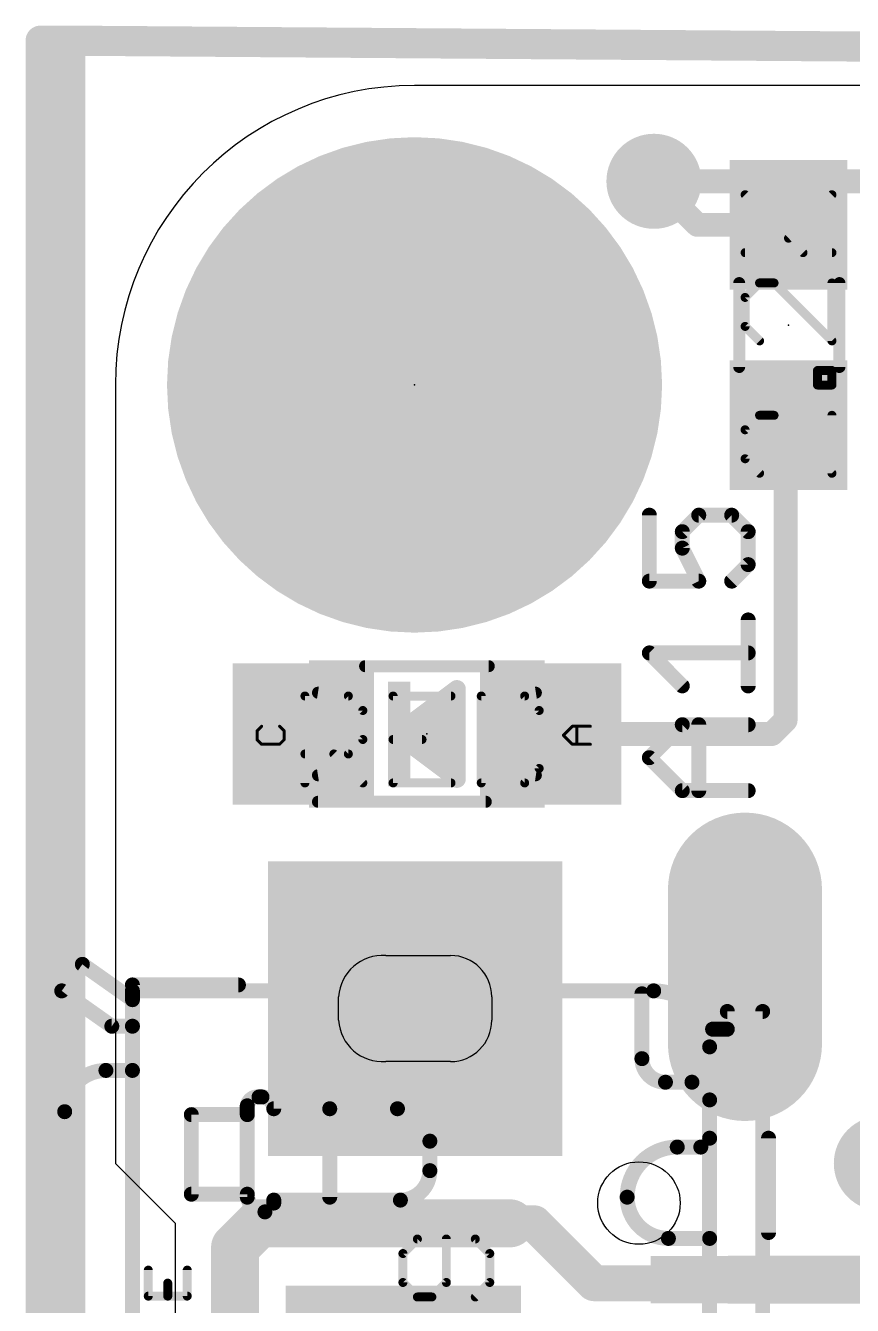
# Model space of a CAD drawing. Extents: x -0.8 to 51.2, y -0.4 to 23.4.
# Drawn here: x -0.76 to 6.26, y 12.51 to 23.37 of the extents above; entities that cross this region are included whole.
import ezdxf

# ---------------------------------------------------------------- set-up
doc = ezdxf.new("R2010")
doc.units = 0
for name, color, linetype in [('1', 12, 'CONTINUOUS'), ('16', 132, 'CONTINUOUS'), ('17', 110, 'CONTINUOUS'), ('18', 110, 'CONTINUOUS'), ('20', 53, 'CONTINUOUS'), ('21', 40, 'CONTINUOUS'), ('23', 40, 'CONTINUOUS'), ('27', 53, 'CONTINUOUS'), ('41', 12, 'CONTINUOUS'), ('42', 132, 'CONTINUOUS'), ('51', 253, 'CONTINUOUS')]:
    doc.layers.add(name, color=color, linetype=linetype)

# ---------------------------------------------------------------- blocks, each defined once
blk = doc.blocks.new('RECT')
blk.add_solid([(-0.5, -0.5), (0.5, -0.5), (-0.5, 0.5), (0.5, 0.5)])
blk = doc.blocks.new('ROUNDP')
at = {"const_width": 0.5}
blk.add_lwpolyline([(0, -0.25, 1), (0, 0.25, 1), (0, -0.25)], format="xyb", dxfattribs=at)
blk = doc.blocks.new('OFFSETP100')
at = {"const_width": 1}
blk.add_lwpolyline([(0, 0), (1, 0)], dxfattribs=at)
at = {"const_width": 0.5}
for points in [[(0, 0.25, 1), (0, -0.25)], [(1, -0.25, 1), (1, 0.25)]]:
    blk.add_lwpolyline(points, format="xyb", dxfattribs=at)
blk = doc.blocks.new('SQUAREP')
blk.add_solid([(-0.5, -0.5), (0.5, -0.5), (-0.5, 0.5), (0.5, 0.5)])
blk = doc.blocks.new('ROUNDV')
at = {"const_width": 0.5}
blk.add_lwpolyline([(0, -0.25, 1), (0, 0.25, 1), (0, -0.25)], format="xyb", dxfattribs=at)

msp = doc.modelspace()

# ---------------------------------------------------------------- linework, layer by layer
at = {"layer": '1'}
for points, const_width in [([(-0.381, 23.241), (-0.381, -0.254)], 0.254), ([(50.927, 22.86), (-0.381, 23.241)], 0.254), ([(4.9412, 21.678), (4.572, 22.0472)], 0.2032), ([(5.715, 21.678), (4.9412, 21.678)], 0.2032), ([(5.6896, 19.9526), (5.715, 19.978)], 0.2032), ([(5.6896, 17.4752), (5.6896, 19.9526)], 0.2032), ([(5.5734, 17.359), (5.6896, 17.4752)], 0.2032), ([(3.695, 17.359), (5.5734, 17.359)], 0.2032), ([(1.016, 13.0048), (1.2192, 13.208)], 0.4064), ([(1.2192, 13.208), (3.3528, 13.208)], 0.4064), ([(3.3528, 13.208), (3.556, 13.208)], 0.3048), ([(3.556, 13.208), (4.064, 12.7)], 0.3048), ([(1.016, 9.4488), (1.016, 13.0048)], 0.4064), ([(5.22, 12.73), (6.604, 12.73)], 0.4064), ([(4.064, 12.7), (5.19, 12.7)], 0.3048), ([(5.19, 12.7), (5.22, 12.73)], 0.3048)]:
    msp.add_lwpolyline(points, dxfattribs=dict(at, const_width=const_width))
for points, const_width in [([(-0.3175, 23.241, 1), (-0.4445, 23.241)], 0.127), ([(-0.3805, 23.3045, 1), (-0.3815, 23.1775)], 0.127), ([(4.6079, 22.0831, 1), (4.5361, 22.0113)], 0.1016), ([(4.9412, 21.7288, 1), (4.9412, 21.6272)], 0.1016), ([(4.9053, 21.6421, 1), (4.9771, 21.7139)], 0.1016), ([(5.715, 21.6272, 1), (5.715, 21.7288)], 0.1016), ([(5.7404, 19.9526, 1), (5.6388, 19.9526)], 0.1016), ([(5.6537, 19.9885, 1), (5.7255, 19.9167)], 0.1016), ([(5.7509, 19.9421, 1), (5.6791, 20.0139)], 0.1016), ([(5.6388, 17.4752, 1), (5.7404, 17.4752)], 0.1016), ([(5.7255, 17.4393, 1), (5.6537, 17.5111)], 0.1016), ([(3.695, 17.4098, 1), (3.695, 17.3082)], 0.1016), ([(5.5375, 17.3949, 1), (5.6093, 17.3231)], 0.1016), ([(5.5734, 17.3082, 1), (5.5734, 17.4098)], 0.1016), ([(1.2192, 13.3096, 1), (1.2192, 13.1064)], 0.2032), ([(1.291, 13.1362, 1), (1.1474, 13.2798)], 0.2032), ([(3.3528, 13.2842, 1), (3.3528, 13.1318)], 0.1524), ([(3.3528, 13.1064, 1), (3.3528, 13.3096)], 0.2032), ([(3.6099, 13.2619, 1), (3.5021, 13.1541)], 0.1524), ([(3.556, 13.1318, 1), (3.556, 13.2842)], 0.1524), ([(1.1176, 13.0048, 1), (0.9144, 13.0048)], 0.2032), ([(0.9442, 13.0766, 1), (1.0878, 12.933)], 0.2032), ([(5.22, 12.8316, 1), (5.22, 12.6284)], 0.2032), ([(4.064, 12.7762, 1), (4.064, 12.6238)], 0.1524), ([(4.0101, 12.6461, 1), (4.1179, 12.7539)], 0.1524), ([(5.1361, 12.7539, 1), (5.2439, 12.6461)], 0.1524), ([(5.2739, 12.6761, 1), (5.1661, 12.7839)], 0.1524), ([(5.19, 12.6238, 1), (5.19, 12.7762)], 0.1524)]:
    msp.add_lwpolyline(points, format="xyb", dxfattribs=dict(at, const_width=const_width))
at = {"layer": '16'}
for points, const_width in [([(-0.635, 0.381), (-0.635, 23.241)], 0.254), ([(-0.635, 23.241), (50.927, 22.86)], 0.254), ([(4.572, 22.0472), (11.684, 22.0472)], 0.2032)]:
    msp.add_lwpolyline(points, dxfattribs=dict(at, const_width=const_width))
for points, const_width in [([(-0.5715, 23.241, 1), (-0.6985, 23.241)], 0.127), ([(-0.6345, 23.3045, 1), (-0.6355, 23.1775)], 0.127), ([(4.572, 22.098, 1), (4.572, 21.9964)], 0.1016)]:
    msp.add_lwpolyline(points, format="xyb", dxfattribs=dict(at, const_width=const_width))
at = {"layer": '20'}
for p, q in [((48.26, 22.86), (2.54, 22.86)), ((0, 20.32), (0, 13.716)), ((2.295, 15.48), (2.845, 15.48)), ((1.895, 14.93), (1.895, 15.13)), ((3.195, 15.13), (3.195, 14.93)), ((2.845, 14.58), (2.295, 14.58)), ((0, 13.716), (0.508, 13.208)), ((0.508, 13.208), (0.508, 9.652))]:
    msp.add_line(p, q, dxfattribs=at)
msp.add_circle((4.445, 13.38), 0.35, dxfattribs=at)
for centre, radius, start, end in [((2.54, 20.32), 2.54, 90, 180), ((2.27, 15.105), 0.3758, 86.1859, 176.1859), ((2.845, 15.13), 0.35, 0, 90), ((2.27, 14.955), 0.3758, 183.8141, 273.8141), ((2.845, 14.93), 0.35, 270, 0)]:
    msp.add_arc(centre, radius, start, end, dxfattribs=at)
at = {"layer": '21'}
for points, const_width in [([(2.54, 18.32, 1), (2.54, 22.32, 1), (2.54, 18.32)], 0.2032), ([(4.5649, 19.2151, 1), (4.5014, 19.2151)], 0.0635), ([(4.9526, 19.2468, 1), (4.9526, 19.1833)], 0.0635), ([(4.9751, 19.1926, 1), (4.9302, 19.2375)], 0.0635), ([(5.2547, 19.2375, 1), (5.2098, 19.1926)], 0.0635), ([(5.2323, 19.1833, 1), (5.2323, 19.2468)], 0.0635), ([(4.8446, 19.0752, 1), (4.7811, 19.0752)], 0.0635), ([(4.7904, 19.0977, 1), (4.8353, 19.0528)], 0.0635), ([(5.4039, 19.0752, 1), (5.3404, 19.0752)], 0.0635), ([(5.3496, 19.0528, 1), (5.3946, 19.0977)], 0.0635), ([(4.8412, 18.9496, 1), (4.7844, 18.9212)], 0.0635), ([(4.7811, 18.9354, 1), (4.8446, 18.9354)], 0.0635), ([(5.3404, 18.7956, 1), (5.4039, 18.7956)], 0.0635), ([(5.3946, 18.7731, 1), (5.3496, 18.8181)], 0.0635), ([(4.5332, 18.6875, 1), (4.5332, 18.624)], 0.0635), ([(4.5014, 18.6558, 1), (4.5649, 18.6558)], 0.0635), ([(4.9242, 18.6416, 1), (4.981, 18.67)], 0.0635), ([(4.9526, 18.624, 1), (4.9526, 18.6875)], 0.0635), ([(5.2098, 18.6782, 1), (5.2547, 18.6333)], 0.0635), ([(5.4039, 18.3263, 1), (5.3404, 18.3263)], 0.0635), ([(4.5556, 18.0691, 1), (4.5107, 18.0242)], 0.0635), ([(4.5332, 18.0784, 1), (4.5332, 18.0149)], 0.0635), ([(5.3721, 18.0149, 1), (5.3721, 18.0784)], 0.0635), ([(2.9371, 17.74, 1), (2.8609, 17.74)], 0.0762), ([(2.9219, 17.7095, 1), (2.8761, 17.7705)], 0.0762), ([(4.7904, 17.7446, 1), (4.8353, 17.7895)], 0.0635), ([(2.8169, 17.7165, 1), (2.8169, 17.6403)], 0.0762), ([(2.899, 17.6403, 1), (2.899, 17.7165)], 0.0762), ([(5.3404, 17.767, 1), (5.4039, 17.767)], 0.0635), ([(2.6137, 17.5641, 1), (2.6137, 17.4879)], 0.0762), ([(2.899, 17.4879, 1), (2.899, 17.5641)], 0.0762), ([(4.8128, 17.4693, 1), (4.8128, 17.4058)], 0.0635), ([(4.8353, 17.4151, 1), (4.7904, 17.46)], 0.0635), ([(4.9844, 17.4376, 1), (4.9209, 17.4376)], 0.0635), ([(5.3721, 17.4058, 1), (5.3721, 17.4693)], 0.0635), ([(2.4139, 17.3895, 1), (2.3681, 17.3285)], 0.0762), ([(2.3681, 17.3895, 1), (2.4139, 17.3285)], 0.0762), ([(2.4105, 17.4117, 1), (2.4105, 17.3355)], 0.0762), ([(2.899, 17.3355, 1), (2.899, 17.4117)], 0.0762), ([(2.5747, 17.2593, 1), (2.5747, 17.1831)], 0.0762), ([(2.899, 17.1831, 1), (2.899, 17.2593)], 0.0762), ([(4.5556, 17.1804, 1), (4.5107, 17.1355)], 0.0635), ([(4.5107, 17.1804, 1), (4.5556, 17.1355)], 0.0635), ([(2.7779, 17.1069, 1), (2.7779, 17.0307)], 0.0762), ([(2.8761, 16.9475, 1), (2.9219, 17.0085)], 0.0762), ([(2.899, 17.0307, 1), (2.899, 17.1069)], 0.0762), ([(2.8609, 16.978, 1), (2.9371, 16.978)], 0.0762), ([(4.8128, 16.91, 1), (4.8128, 16.8466)], 0.0635), ([(5.3721, 16.8466, 1), (5.3721, 16.91)], 0.0635), ([(4.7904, 16.8558, 1), (4.8353, 16.9008)], 0.0635), ([(4.9209, 16.8783, 1), (4.9844, 16.8783)], 0.0635), ([(0.145, 15.2618, 1), (0.145, 15.1982)], 0.0635), ([(0.1768, 15.23, 1), (0.1133, 15.23)], 0.0635), ([(1.045, 15.1982, 1), (1.045, 15.2618)], 0.0635), ([(5.5767, 13.93, 1), (5.5133, 13.93)], 0.0635), ([(5.5133, 13.13, 1), (5.5767, 13.13)], 0.0635)]:
    msp.add_lwpolyline(points, format="xyb", dxfattribs=dict(at, const_width=const_width))
for points, const_width in [([(4.5332, 19.2151), (4.5332, 18.6558)], 0.127), ([(4.8128, 19.0752), (4.9526, 19.2151)], 0.127), ([(4.9526, 19.2151), (5.2323, 19.2151)], 0.127), ([(5.2323, 19.2151), (5.3721, 19.0752)], 0.127), ([(4.8128, 18.9354), (4.8128, 19.0752)], 0.127), ([(5.3721, 19.0752), (5.3721, 18.7956)], 0.127), ([(4.9526, 18.6558), (4.8128, 18.9354)], 0.127), ([(5.3721, 18.7956), (5.2323, 18.6558)], 0.127), ([(4.5332, 18.6558), (4.9526, 18.6558)], 0.127), ([(5.3721, 17.767), (5.3721, 18.3263)], 0.127), ([(4.8128, 17.767), (4.5332, 18.0467)], 0.127), ([(4.5332, 18.0467), (5.3721, 18.0467)], 0.127), ([(2.899, 17.74), (2.391, 17.359)], 0.1524), ([(2.899, 16.978), (2.899, 17.74)], 0.1524), ([(2.8169, 17.6784), (2.899, 17.6784)], 0.1524), ([(2.6137, 17.526), (2.899, 17.526)], 0.1524), ([(4.5332, 17.1579), (4.8128, 17.4376)], 0.127), ([(4.8128, 17.4376), (5.3721, 17.4376)], 0.127), ([(4.9526, 16.8783), (4.9526, 17.4376)], 0.127), ([(2.391, 17.359), (2.899, 16.978)], 0.1524), ([(2.4105, 17.3736), (2.899, 17.3736)], 0.1524), ([(2.5747, 17.2212), (2.899, 17.2212)], 0.1524), ([(4.8128, 16.8783), (4.5332, 17.1579)], 0.127), ([(2.7779, 17.0688), (2.899, 17.0688)], 0.1524), ([(5.3721, 16.8783), (4.8128, 16.8783)], 0.127), ([(1.045, 15.23), (0.145, 15.23)], 0.127), ([(0.145, 15.23), (0.145, 7.63)], 0.127), ([(5.545, 13.93), (5.545, 13.13)], 0.127)]:
    msp.add_lwpolyline(points, dxfattribs=dict(at, const_width=const_width))
at = {"layer": '23'}
for p in [(5.715, 20.828), (2.54, 20.32), (2.645, 17.359)]:
    msp.add_point(p, dxfattribs=at)
at = {"layer": '27', "const_width": 0.0762}
for points in [[(5.8376, 21.4417), (5.3461, 21.9332)], [(5.7147, 21.5646), (6.0833, 21.9332)], [(5.3461, 21.4417), (6.0833, 21.4417)], [(5.4689, 21.1848), (5.3461, 21.0619)], [(5.5918, 21.1848), (5.4689, 21.1848)], [(6.0833, 20.6933), (5.5918, 21.1848)], [(6.0833, 21.1848), (6.0833, 20.6933)], [(5.3461, 21.0619), (5.3461, 20.8162)], [(5.3461, 20.8162), (5.4689, 20.6933)], [(5.9604, 20.3191), (5.9604, 20.442)], [(5.9604, 20.442), (6.0833, 20.442)], [(6.0833, 20.442), (6.0833, 20.3191)], [(6.0833, 20.3191), (5.9604, 20.3191)], [(5.4689, 20.0622), (5.3461, 19.9393)], [(5.5918, 20.0622), (5.4689, 20.0622)], [(6.0833, 19.5707), (5.5918, 20.0622)], [(6.0833, 20.0622), (6.0833, 19.5707)], [(5.3461, 19.9393), (5.3461, 19.6936)], [(5.3461, 19.6936), (5.4689, 19.5707)], [(1.6095, 16.9437), (1.6095, 17.6809)], [(1.6095, 17.6809), (1.9781, 17.6809)], [(1.9781, 17.6809), (2.101, 17.5581)], [(2.8494, 17.6809), (2.3579, 17.6809)], [(2.3579, 17.6809), (2.3579, 16.9437)], [(3.1063, 17.6809), (3.1063, 16.9437)], [(3.4749, 17.6809), (3.1063, 17.6809)], [(3.5978, 17.5581), (3.4749, 17.6809)], [(2.101, 17.5581), (2.101, 17.3123)], [(3.5978, 17.0666), (3.5978, 17.5581)], [(2.101, 17.3123), (1.9781, 17.1894)], [(2.3579, 17.3123), (2.6037, 17.3123)], [(1.9781, 17.1894), (1.6095, 17.1894)], [(1.8552, 17.1894), (2.101, 16.9437)], [(3.4749, 16.9437), (3.5978, 17.0666)], [(2.3579, 16.9437), (2.8494, 16.9437)], [(3.1063, 16.9437), (3.4749, 16.9437)], [(2.5641, 13.0748), (2.4413, 12.9519)], [(3.0556, 13.0748), (2.5641, 13.0748)], [(2.8099, 12.7062), (2.8099, 13.0748)], [(3.1785, 12.9519), (3.0556, 13.0748)], [(2.4413, 12.9519), (2.4413, 12.7062)], [(3.1785, 12.7062), (3.1785, 12.9519)], [(2.4413, 12.7062), (2.5641, 12.5833)], [(2.687, 12.5833), (2.8099, 12.7062)], [(3.0556, 12.5833), (3.1785, 12.7062)], [(2.5641, 12.5833), (2.687, 12.5833)]]:
    msp.add_lwpolyline(points, dxfattribs=at)
at = {"layer": '27', "const_width": 0.0381}
for points in [[(5.3595, 21.9467, 1), (5.3326, 21.9198)], [(6.0968, 21.9198, 1), (6.0698, 21.9467)], [(5.7012, 21.5781, 1), (5.7282, 21.5511)], [(5.3461, 21.4608, 1), (5.3461, 21.4227)], [(5.8241, 21.4283, 1), (5.851, 21.4552)], [(6.0833, 21.4227, 1), (6.0833, 21.4608)], [(5.4689, 21.2039, 1), (5.4689, 21.1658)], [(5.4824, 21.1713, 1), (5.4555, 21.1983)], [(5.6053, 21.1983, 1), (5.5783, 21.1713)], [(5.5918, 21.1658, 1), (5.5918, 21.2039)], [(6.1024, 21.1848, 1), (6.0643, 21.1848)], [(5.3651, 21.0619, 1), (5.327, 21.0619)], [(5.3326, 21.0754, 1), (5.3595, 21.0485)], [(5.3595, 20.8297, 1), (5.3326, 20.8027)], [(5.327, 20.8162, 1), (5.3651, 20.8162)], [(5.4555, 20.6799, 1), (5.4824, 20.7068)], [(6.0643, 20.6933, 1), (6.1024, 20.6933)], [(6.0698, 20.6799, 1), (6.0968, 20.7068)], [(5.9795, 20.442, 1), (5.9414, 20.442)], [(5.9604, 20.461, 1), (5.9604, 20.4229)], [(6.1024, 20.442, 1), (6.0643, 20.442)], [(6.0833, 20.4229, 1), (6.0833, 20.461)], [(5.9604, 20.3382, 1), (5.9604, 20.3001)], [(5.9414, 20.3191, 1), (5.9795, 20.3191)], [(6.0643, 20.3191, 1), (6.1024, 20.3191)], [(6.0833, 20.3001, 1), (6.0833, 20.3382)], [(5.4689, 20.0812, 1), (5.4689, 20.0431)], [(5.4824, 20.0487, 1), (5.4555, 20.0757)], [(5.6053, 20.0757, 1), (5.5783, 20.0487)], [(5.5918, 20.0431, 1), (5.5918, 20.0812)], [(6.1024, 20.0622, 1), (6.0643, 20.0622)], [(5.3651, 19.9393, 1), (5.327, 19.9393)], [(5.3326, 19.9528, 1), (5.3595, 19.9258)], [(5.327, 19.6936, 1), (5.3651, 19.6936)], [(5.3595, 19.707, 1), (5.3326, 19.6801)], [(5.4555, 19.5572, 1), (5.4824, 19.5842)], [(6.0643, 19.5707, 1), (6.1024, 19.5707)], [(6.0698, 19.5572, 1), (6.0968, 19.5842)], [(1.6095, 17.7, 1), (1.6095, 17.6619)], [(1.6286, 17.6809, 1), (1.5905, 17.6809)], [(1.9916, 17.6944, 1), (1.9646, 17.6675)], [(1.9781, 17.6619, 1), (1.9781, 17.7)], [(2.3579, 17.7, 1), (2.3579, 17.6619)], [(2.377, 17.6809, 1), (2.3389, 17.6809)], [(2.8494, 17.6619, 1), (2.8494, 17.7)], [(3.1254, 17.6809, 1), (3.0873, 17.6809)], [(3.1063, 17.7, 1), (3.1063, 17.6619)], [(3.4884, 17.6944, 1), (3.4615, 17.6675)], [(3.4749, 17.6619, 1), (3.4749, 17.7)], [(2.12, 17.5581, 1), (2.0819, 17.5581)], [(2.0875, 17.5446, 1), (2.1145, 17.5715)], [(3.6169, 17.5581, 1), (3.5788, 17.5581)], [(3.5843, 17.5446, 1), (3.6113, 17.5715)], [(2.0819, 17.3123, 1), (2.12, 17.3123)], [(2.1145, 17.2988, 1), (2.0875, 17.3258)], [(2.3579, 17.3314, 1), (2.3579, 17.2933)], [(2.6037, 17.2933, 1), (2.6037, 17.3314)], [(1.6095, 17.2085, 1), (1.6095, 17.1704)], [(1.8687, 17.2029, 1), (1.8418, 17.176)], [(1.9646, 17.2029, 1), (1.9916, 17.176)], [(1.9781, 17.1704, 1), (1.9781, 17.2085)], [(3.5788, 17.0666, 1), (3.6169, 17.0666)], [(3.6113, 17.0531, 1), (3.5843, 17.08)], [(1.5905, 16.9437, 1), (1.6286, 16.9437)], [(2.0875, 16.9302, 1), (2.1145, 16.9572)], [(2.3579, 16.9627, 1), (2.3579, 16.9246)], [(2.3389, 16.9437, 1), (2.377, 16.9437)], [(2.8494, 16.9246, 1), (2.8494, 16.9627)], [(3.1063, 16.9627, 1), (3.1063, 16.9246)], [(3.0873, 16.9437, 1), (3.1254, 16.9437)], [(3.4615, 16.9572, 1), (3.4884, 16.9302)], [(3.4749, 16.9246, 1), (3.4749, 16.9627)], [(2.5641, 13.0938, 1), (2.5641, 13.0557)], [(2.5776, 13.0613, 1), (2.5507, 13.0882)], [(2.8289, 13.0748, 1), (2.7908, 13.0748)], [(3.0691, 13.0882, 1), (3.0422, 13.0613)], [(3.0556, 13.0557, 1), (3.0556, 13.0938)], [(2.4278, 12.9654, 1), (2.4547, 12.9384)], [(2.4603, 12.9519, 1), (2.4222, 12.9519)], [(3.1976, 12.9519, 1), (3.1595, 12.9519)], [(3.165, 12.9384, 1), (3.192, 12.9654)], [(2.4547, 12.7196, 1), (2.4278, 12.6927)], [(2.4222, 12.7062, 1), (2.4603, 12.7062)], [(2.7908, 12.7062, 1), (2.8289, 12.7062)], [(2.8234, 12.6927, 1), (2.7964, 12.7196)], [(3.1595, 12.7062, 1), (3.1976, 12.7062)], [(3.192, 12.6927, 1), (3.165, 12.7196)], [(2.5641, 12.6023, 1), (2.5641, 12.5642)], [(2.5507, 12.5698, 1), (2.5776, 12.5968)], [(2.6735, 12.5968, 1), (2.7005, 12.5698)], [(2.687, 12.5642, 1), (2.687, 12.6023)], [(3.0422, 12.5968, 1), (3.0691, 12.5698)]]:
    msp.add_lwpolyline(points, format="xyb", dxfattribs=at)
at = {"layer": '41', "const_width": 2.032}
msp.add_lwpolyline([(2.54, 19.32, 1), (2.54, 21.32, 1), (2.54, 19.32)], format="xyb", dxfattribs=at)
at = {"layer": '42', "const_width": 2.032}
msp.add_lwpolyline([(2.54, 19.32, 1), (2.54, 21.32, 1), (2.54, 19.32)], format="xyb", dxfattribs=at)
at = {"layer": '51'}
for points, const_width in [([(5.296, 21.184), (5.296, 20.472)], 0.1016), ([(6.147, 21.184), (6.147, 20.472)], 0.1016), ([(2.12, 17.934), (3.17, 17.934)], 0.1016), ([(1.2416, 17.4242), (1.2035, 17.3861)], 0.0254), ([(1.2035, 17.3861), (1.2035, 17.3098)], 0.0254), ([(1.4323, 17.3861), (1.3942, 17.4242)], 0.0254), ([(1.4323, 17.3098), (1.4323, 17.3861)], 0.0254), ([(3.8035, 17.348), (3.8798, 17.4242)], 0.0254), ([(3.8798, 17.4242), (4.0323, 17.4242)], 0.0254), ([(3.9179, 17.2717), (3.9179, 17.4242)], 0.0254), ([(1.2035, 17.3098), (1.2416, 17.2717)], 0.0254), ([(1.2416, 17.2717), (1.3942, 17.2717)], 0.0254), ([(1.3942, 17.2717), (1.4323, 17.3098)], 0.0254), ([(3.8798, 17.2717), (3.8035, 17.348)], 0.0254), ([(4.0323, 17.2717), (3.8798, 17.2717)], 0.0254), ([(3.145, 16.784), (1.72, 16.784)], 0.1016), ([(-0.28, 15.405), (-0.455, 15.18)], 0.127), ([(-0.28, 15.405), (0.145, 15.105)], 0.127), ([(-0.455, 15.18), (-0.03, 14.88)], 0.127), ([(4.57, 15.18), (0.145, 15.18)], 0.127), ([(0.145, 15.18), (0.145, 15.105)], 0.127), ([(4.47, 15.155), (4.47, 14.605)], 0.127), ([(0.145, 15.105), (0.145, 14.88)], 0.127), ([(5.195, 14.855), (5.195, 15.005)], 0.127), ([(5.195, 15.005), (5.495, 15.005)], 0.127), ([(5.495, 15.005), (5.495, 11.905)], 0.127), ([(-0.03, 14.88), (0.145, 14.88)], 0.127), ([(0.145, 14.88), (0.145, 14.505)], 0.127), ([(5.07, 14.855), (5.195, 14.855)], 0.127), ([(5.045, 14.255), (5.045, 14.705)], 0.127), ([(0.145, 14.505), (-0.08, 14.505)], 0.127), ([(0.145, 14.505), (0.145, 8.33)], 0.127), ([(4.67, 14.405), (4.895, 14.405)], 0.127), ([(1.22, 14.28), (1.245, 14.28)], 0.127), ([(1.12, 14.13), (1.12, 14.205)], 0.127), ([(1.345, 14.18), (1.82, 14.18)], 0.127), ([(1.82, 14.18), (2.395, 14.18)], 0.127), ([(1.82, 14.18), (1.82, 13.43)], 0.127), ([(5.045, 14.255), (5.045, 13.93)], 0.127), ([(-0.43, 14.155), (-0.43, 8.655)], 0.127), ([(0.645, 13.455), (0.645, 14.13)], 0.127), ([(0.645, 14.13), (1.12, 14.13)], 0.127), ([(1.12, 14.13), (1.12, 13.43)], 0.127), ([(2.67, 13.905), (2.67, 13.655)], 0.127), ([(4.97, 13.855), (4.77, 13.855)], 0.127), ([(5.045, 13.08), (5.045, 13.93)], 0.127), ([(1.12, 13.455), (0.645, 13.455)], 0.127), ([(2.42, 13.405), (1.345, 13.405)], 0.127), ([(1.345, 13.405), (1.345, 13.38)], 0.127), ([(4.695, 13.08), (5.045, 13.08)], 0.127), ([(5.045, 11.905), (5.045, 13.08)], 0.127), ([(0.2796, 12.811), (0.2796, 12.5907)], 0.0762), ([(0.6101, 12.5907), (0.6101, 12.811)], 0.0762), ([(0.4449, 12.5907), (0.4449, 12.7009)], 0.0762), ([(0.2796, 12.5907), (0.6101, 12.5907)], 0.0762)]:
    msp.add_lwpolyline(points, dxfattribs=dict(at, const_width=const_width))
for points, const_width in [([(5.3214, 21.184, 1), (5.2706, 21.184)], 0.0508), ([(6.1724, 21.184, 1), (6.1216, 21.184)], 0.0508), ([(5.2706, 20.472, 1), (5.3214, 20.472)], 0.0508), ([(6.1216, 20.472, 1), (6.1724, 20.472)], 0.0508), ([(2.12, 17.9594, 1), (2.12, 17.9086)], 0.0508), ([(3.17, 17.9086, 1), (3.17, 17.9594)], 0.0508), ([(1.72, 17.009, 0.8571), (1.72, 17.709)], 0.1016), ([(1.7239, 17.7341, 1), (1.7161, 17.6839)], 0.0508), ([(3.57, 17.709, 0.8571), (3.57, 17.009)], 0.1016), ([(3.5739, 17.6839, 1), (3.5661, 17.7341)], 0.0508), ([(1.2099, 17.3861, 1), (1.1972, 17.3861)], 0.0127), ([(1.199, 17.3906, 1), (1.208, 17.3816)], 0.0127), ([(1.2461, 17.4197, 1), (1.2371, 17.4287)], 0.0127), ([(1.3987, 17.4287, 1), (1.3897, 17.4197)], 0.0127), ([(1.4387, 17.3861, 1), (1.426, 17.3861)], 0.0127), ([(1.4278, 17.3816, 1), (1.4368, 17.3906)], 0.0127), ([(3.8798, 17.4306, 1), (3.8798, 17.4179)], 0.0127), ([(3.8843, 17.4197, 1), (3.8753, 17.4287)], 0.0127), ([(3.9243, 17.4242, 1), (3.9116, 17.4242)], 0.0127), ([(4.0323, 17.4179, 1), (4.0323, 17.4306)], 0.0127), ([(1.208, 17.3143, 1), (1.199, 17.3053)], 0.0127), ([(1.1972, 17.3098, 1), (1.2099, 17.3098)], 0.0127), ([(1.2416, 17.2781, 1), (1.2416, 17.2653)], 0.0127), ([(1.2371, 17.2672, 1), (1.2461, 17.2762)], 0.0127), ([(1.3897, 17.2762, 1), (1.3987, 17.2672)], 0.0127), ([(1.3942, 17.2653, 1), (1.3942, 17.2781)], 0.0127), ([(1.426, 17.3098, 1), (1.4387, 17.3098)], 0.0127), ([(1.4368, 17.3053, 1), (1.4278, 17.3143)], 0.0127), ([(3.808, 17.3525, 1), (3.799, 17.3435)], 0.0127), ([(3.799, 17.3525, 1), (3.808, 17.3435)], 0.0127), ([(3.8798, 17.2781, 1), (3.8798, 17.2653)], 0.0127), ([(3.8753, 17.2672, 1), (3.8843, 17.2762)], 0.0127), ([(3.9116, 17.2717, 1), (3.9243, 17.2717)], 0.0127), ([(4.0323, 17.2653, 1), (4.0323, 17.2781)], 0.0127), ([(1.795, 16.806, 1), (1.795, 17.012, 1), (1.795, 16.806)], 0.0762), ([(1.7161, 17.0341, 1), (1.7239, 16.9839)], 0.0508), ([(3.5661, 16.9839, 1), (3.5739, 17.0341)], 0.0508), ([(1.72, 16.8094, 1), (1.72, 16.7586)], 0.0508), ([(3.145, 16.7586, 1), (3.145, 16.8094)], 0.0508), ([(-0.2617, 15.4309, 1), (-0.2983, 15.3791)], 0.0635), ([(-0.2549, 15.3855, 1), (-0.3051, 15.4245)], 0.0635), ([(-0.4367, 15.2059, 1), (-0.4733, 15.1541)], 0.0635), ([(-0.4801, 15.1995, 1), (-0.4299, 15.1605)], 0.0635), ([(0.145, 15.2118, 1), (0.145, 15.1483)], 0.0635), ([(0.1768, 15.18, 1), (0.1133, 15.18)], 0.0635), ([(4.5018, 15.155, 1), (4.4383, 15.155)], 0.0635), ([(4.57, 15.2118, 1), (4.57, 15.1483)], 0.0635), ([(5.045, 14.705, 0.4142), (4.57, 15.18)], 0.127), ([(4.57, 15.1483, 1), (4.57, 15.2118)], 0.0635), ([(0.1768, 15.105, 1), (0.1133, 15.105)], 0.0635), ([(0.1133, 15.105, 1), (0.1768, 15.105)], 0.0635), ([(0.1267, 15.0791, 1), (0.1633, 15.1309)], 0.0635), ([(5.195, 15.0368, 1), (5.195, 14.9733)], 0.0635), ([(5.2268, 15.005, 1), (5.1633, 15.005)], 0.0635), ([(5.5267, 15.005, 1), (5.4633, 15.005)], 0.0635), ([(5.495, 14.9733, 1), (5.495, 15.0368)], 0.0635), ([(-0.03, 14.9118, 1), (-0.03, 14.8483)], 0.0635), ([(-0.0483, 14.8541, 1), (-0.0117, 14.9059)], 0.0635), ([(0.1768, 14.88, 1), (0.1133, 14.88)], 0.0635), ([(0.1133, 14.88, 1), (0.1768, 14.88)], 0.0635), ([(0.145, 14.8483, 1), (0.145, 14.9118)], 0.0635), ([(5.07, 14.8868, 1), (5.07, 14.8232)], 0.0635), ([(5.1633, 14.855, 1), (5.2268, 14.855)], 0.0635), ([(5.195, 14.8232, 1), (5.195, 14.8868)], 0.0635), ([(5.0767, 14.705, 1), (5.0133, 14.705)], 0.0635), ([(4.47, 14.605, 0.4142), (4.67, 14.405)], 0.127), ([(4.5018, 14.605, 1), (4.4383, 14.605)], 0.0635), ([(5.0133, 14.705, 1), (5.0767, 14.705)], 0.0635), ([(-0.08, 14.505, 0.4142), (-0.43, 14.155)], 0.127), ([(-0.08, 14.5368, 1), (-0.08, 14.4733)], 0.0635), ([(-0.08, 14.4733, 1), (-0.08, 14.5368)], 0.0635), ([(0.1768, 14.505, 1), (0.1133, 14.505)], 0.0635), ([(0.145, 14.4733, 1), (0.145, 14.5368)], 0.0635), ([(4.4383, 14.605, 1), (4.5018, 14.605)], 0.0635), ([(0.1133, 14.505, 1), (0.1768, 14.505)], 0.0635), ([(4.67, 14.4368, 1), (4.67, 14.3733)], 0.0635), ([(4.67, 14.3733, 1), (4.67, 14.4368)], 0.0635), ([(5.045, 14.255, 0.4142), (4.895, 14.405)], 0.127), ([(4.895, 14.4368, 1), (4.895, 14.3733)], 0.0635), ([(4.895, 14.3733, 1), (4.895, 14.4368)], 0.0635), ([(1.22, 14.28, 0.4142), (1.12, 14.205)], 0.127), ([(1.22, 14.3118, 1), (1.22, 14.2483)], 0.0635), ([(1.345, 14.18, 0.4142), (1.245, 14.28)], 0.127), ([(1.245, 14.3118, 1), (1.245, 14.2483)], 0.0635), ([(1.2155, 14.2486, 1), (1.2245, 14.3114)], 0.0635), ([(1.245, 14.2483, 1), (1.245, 14.3118)], 0.0635), ([(1.0886, 14.2095, 1), (1.1514, 14.2005)], 0.0635), ([(1.1518, 14.205, 1), (1.0883, 14.205)], 0.0635), ([(1.345, 14.2118, 1), (1.345, 14.1483)], 0.0635), ([(1.82, 14.2118, 1), (1.82, 14.1483)], 0.0635), ([(1.8518, 14.18, 1), (1.7883, 14.18)], 0.0635), ([(1.82, 14.1483, 1), (1.82, 14.2118)], 0.0635), ([(2.395, 14.2118, 1), (2.395, 14.1483)], 0.0635), ([(2.67, 13.905, 0.4142), (2.395, 14.18)], 0.127), ([(2.395, 14.1483, 1), (2.395, 14.2118)], 0.0635), ([(5.0767, 14.255, 1), (5.0133, 14.255)], 0.0635), ([(5.0133, 14.255, 1), (5.0767, 14.255)], 0.0635), ([(5.0133, 14.255, 1), (5.0767, 14.255)], 0.0635), ([(-0.3982, 14.155, 1), (-0.4617, 14.155)], 0.0635), ([(-0.4617, 14.155, 1), (-0.3982, 14.155)], 0.0635), ([(0.645, 14.1618, 1), (0.645, 14.0983)], 0.0635), ([(0.6767, 14.13, 1), (0.6133, 14.13)], 0.0635), ([(1.1518, 14.13, 1), (1.0883, 14.13)], 0.0635), ([(1.0883, 14.13, 1), (1.1518, 14.13)], 0.0635), ([(1.12, 14.0983, 1), (1.12, 14.1618)], 0.0635), ([(1.3133, 14.18, 1), (1.3767, 14.18)], 0.0635), ([(2.7018, 13.905, 1), (2.6382, 13.905)], 0.0635), ([(2.6382, 13.905, 1), (2.7018, 13.905)], 0.0635), ([(4.77, 13.855, 0.4142), (4.345, 13.43)], 0.127), ([(4.77, 13.8868, 1), (4.77, 13.8232)], 0.0635), ([(4.77, 13.8232, 1), (4.77, 13.8868)], 0.0635), ([(4.97, 13.855, 0.4142), (5.045, 13.93)], 0.127), ([(4.97, 13.8868, 1), (4.97, 13.8232)], 0.0635), ([(4.97, 13.8232, 1), (4.97, 13.8868)], 0.0635), ([(5.0767, 13.93, 1), (5.0133, 13.93)], 0.0635), ([(5.0767, 13.93, 1), (5.0133, 13.93)], 0.0635), ([(5.0133, 13.93, 1), (5.0767, 13.93)], 0.0635), ([(2.42, 13.405, 0.4142), (2.67, 13.655)], 0.127), ([(2.7018, 13.655, 1), (2.6382, 13.655)], 0.0635), ([(2.6382, 13.655, 1), (2.7018, 13.655)], 0.0635), ([(0.645, 13.4868, 1), (0.645, 13.4232)], 0.0635), ([(0.6133, 13.455, 1), (0.6767, 13.455)], 0.0635), ([(1.12, 13.455, 0.4142), (1.27, 13.305)], 0.127), ([(1.1518, 13.455, 1), (1.0883, 13.455)], 0.0635), ([(1.0883, 13.43, 1), (1.1518, 13.43)], 0.0635), ([(1.12, 13.4232, 1), (1.12, 13.4868)], 0.0635), ([(1.345, 13.4368, 1), (1.345, 13.3733)], 0.0635), ([(1.3767, 13.405, 1), (1.3133, 13.405)], 0.0635), ([(1.7883, 13.43, 1), (1.8518, 13.43)], 0.0635), ([(2.42, 13.4368, 1), (2.42, 13.3733)], 0.0635), ([(2.42, 13.3733, 1), (2.42, 13.4368)], 0.0635), ([(4.345, 13.43, 0.4142), (4.695, 13.08)], 0.127), ([(4.3768, 13.43, 1), (4.3133, 13.43)], 0.0635), ([(4.3133, 13.43, 1), (4.3768, 13.43)], 0.0635), ([(1.27, 13.305, 0.4142), (1.345, 13.38)], 0.127), ([(1.27, 13.3368, 1), (1.27, 13.2733)], 0.0635), ([(1.27, 13.2733, 1), (1.27, 13.3368)], 0.0635), ([(1.3767, 13.38, 1), (1.3133, 13.38)], 0.0635), ([(1.3133, 13.38, 1), (1.3767, 13.38)], 0.0635), ([(4.695, 13.1118, 1), (4.695, 13.0482)], 0.0635), ([(4.695, 13.0482, 1), (4.695, 13.1118)], 0.0635), ([(5.0767, 13.08, 1), (5.0133, 13.08)], 0.0635), ([(5.045, 13.0482, 1), (5.045, 13.1118)], 0.0635), ([(5.0133, 13.08, 1), (5.0767, 13.08)], 0.0635), ([(0.2987, 12.811, 1), (0.2606, 12.811)], 0.0381), ([(0.6291, 12.811, 1), (0.591, 12.811)], 0.0381), ([(0.4639, 12.7009, 1), (0.4258, 12.7009)], 0.0381), ([(0.2796, 12.6098, 1), (0.2796, 12.5717)], 0.0381), ([(0.2606, 12.5907, 1), (0.2987, 12.5907)], 0.0381), ([(0.4258, 12.5907, 1), (0.4639, 12.5907)], 0.0381), ([(0.591, 12.5907, 1), (0.6291, 12.5907)], 0.0381), ([(0.6101, 12.5717, 1), (0.6101, 12.6098)], 0.0381)]:
    msp.add_lwpolyline(points, format="xyb", dxfattribs=dict(at, const_width=const_width))

# ---------------------------------------------------------------- block references
at = {"layer": '1', "xscale": 1.1, "rotation": 270}
for p in [(5.715, 21.678), (5.715, 19.978)]:
    msp.add_blockref('RECT', p, dxfattribs=at)
at = {"layer": '1'}
for p, xscale, yscale, rotation in [((1.595, 17.359), 1.2, 1.2, 90), ((3.695, 17.359), 1.2, 1.2, 90), ((5.22, 12.73), 0.4, 1.35, 270)]:
    msp.add_blockref('RECT', p, dxfattribs=dict(at, xscale=xscale, yscale=yscale, rotation=rotation))
at = {"layer": '1', "xscale": 2}
msp.add_blockref('RECT', (2.445, 12.18), dxfattribs=at)
at = {"layer": '17'}
for name, p, xscale, yscale, rotation in [('ROUNDP', (2.54, 20.32), 3.516, 3.516, 270), ('ROUNDP', (2.54, 20.32), 3.516, 3.516, 270), ('OFFSETP100', (5.345, 14.73), 1.308, 1.308, 90), ('OFFSETP100', (5.345, 14.73), 1.308, 1.308, 90)]:
    msp.add_blockref(name, p, dxfattribs=dict(at, xscale=xscale, yscale=yscale, rotation=rotation))
at = {"layer": '17', "xscale": 2.5, "yscale": 2.5}
msp.add_blockref('SQUAREP', (2.545, 15.03), dxfattribs=at)
msp.add_blockref('SQUAREP', (2.545, 15.03), dxfattribs=at)
at = {"layer": '18', "xscale": 0.8064, "yscale": 0.8064}
for p in [(4.572, 22.0472), (4.572, 22.0472), (6.5024, 13.716), (6.5024, 13.716)]:
    msp.add_blockref('ROUNDV', p, dxfattribs=at)
at = {"layer": '21', "xscale": 0.889, "yscale": 0.1905, "rotation": 90}
msp.add_blockref('RECT', (2.4093, 17.359), dxfattribs=at)
at = {"layer": '51'}
for p, xscale, yscale, rotation in [((5.7201, 21.4162), 0.5001, 0.95, 270), ((5.7201, 20.2477), 0.5001, 0.95, 270), ((1.895, 17.8215), 0.325, 0.5, 90), ((3.395, 17.8215), 0.325, 0.5, 90), ((2.02, 17.609), 0.15, 0.25, 90), ((3.27, 17.609), 0.15, 0.25, 90), ((2.0575, 17.359), 0.4, 0.175, 90), ((3.2325, 17.359), 0.4, 0.175, 90), ((2.02, 17.109), 0.15, 0.25, 90), ((3.27, 17.109), 0.15, 0.25, 90), ((1.6825, 16.8965), 0.325, 0.075, 90), ((2.014, 16.909), 0.3, 0.262, 90), ((3.395, 16.8965), 0.325, 0.5, 90)]:
    msp.add_blockref('RECT', p, dxfattribs=dict(at, xscale=xscale, yscale=yscale, rotation=rotation))

doc.saveas('drawing.dxf')
